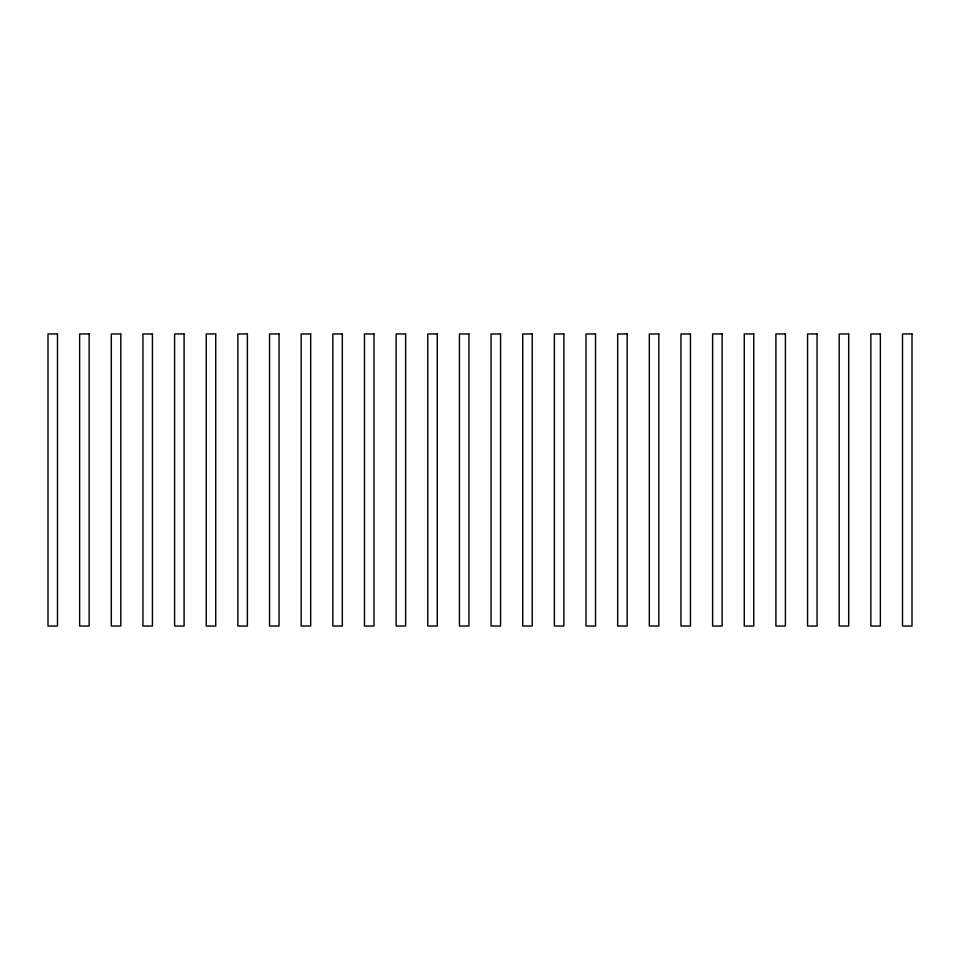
<?xml version="1.0" encoding="UTF-8"?>
<svg xmlns="http://www.w3.org/2000/svg" width="960" height="960" viewBox="0 0 960 960"><rect width="100%" height="100%" fill="white"/><g stroke="black" fill="none" stroke-linecap="round" stroke-linejoin="round"><path stroke-width="1.44" d="M57.492 333.972L48 333.972L48 626.028L57.492 626.028L57.492 333.972M89.148 333.972L79.644 333.972L79.644 626.028L89.148 626.028L89.148 333.972M120.792 333.972L111.3 333.972L111.3 626.028L120.792 626.028L120.792 333.972M152.436 333.972L142.944 333.972L142.944 626.028L152.436 626.028L152.436 333.972M184.092 333.972L174.588 333.972L174.588 626.028L184.092 626.028L184.092 333.972M215.736 333.972L206.244 333.972L206.244 626.028L215.736 626.028L215.736 333.972M247.38 333.972L237.888 333.972L237.888 626.028L247.38 626.028L247.38 333.972M279.036 333.972L269.544 333.972L269.544 626.028L279.036 626.028L279.036 333.972M310.68 333.972L301.188 333.972L301.188 626.028L310.68 626.028L310.68 333.972M342.324 333.972L332.832 333.972L332.832 626.028L342.324 626.028L342.324 333.972M373.98 333.972L364.488 333.972L364.488 626.028L373.98 626.028L373.98 333.972M405.624 333.972L396.132 333.972L396.132 626.028L405.624 626.028L405.624 333.972M437.28 333.972L427.776 333.972L427.776 626.028L437.28 626.028L437.28 333.972M468.924 333.972L459.432 333.972L459.432 626.028L468.924 626.028L468.924 333.972M500.568 333.972L491.076 333.972L491.076 626.028L500.568 626.028L500.568 333.972M532.224 333.972L522.72 333.972L522.72 626.028L532.224 626.028L532.224 333.972M563.868 333.972L554.376 333.972L554.376 626.028L563.868 626.028L563.868 333.972M595.512 333.972L586.02 333.972L586.02 626.028L595.512 626.028L595.512 333.972M627.168 333.972L617.676 333.972L617.676 626.028L627.168 626.028L627.168 333.972M658.812 333.972L649.32 333.972L649.32 626.028L658.812 626.028L658.812 333.972M690.456 333.972L680.964 333.972L680.964 626.028L690.456 626.028L690.456 333.972M722.112 333.972L712.62 333.972L712.62 626.028L722.112 626.028L722.112 333.972M753.756 333.972L744.264 333.972L744.264 626.028L753.756 626.028L753.756 333.972M785.412 333.972L775.908 333.972L775.908 626.028L785.412 626.028L785.412 333.972M817.056 333.972L807.564 333.972L807.564 626.028L817.056 626.028L817.056 333.972M848.7 333.972L839.208 333.972L839.208 626.028L848.7 626.028L848.7 333.972M880.356 333.972L870.852 333.972L870.852 626.028L880.356 626.028L880.356 333.972M912 333.972L902.508 333.972L902.508 626.028L912 626.028L912 333.972"/></g></svg>
